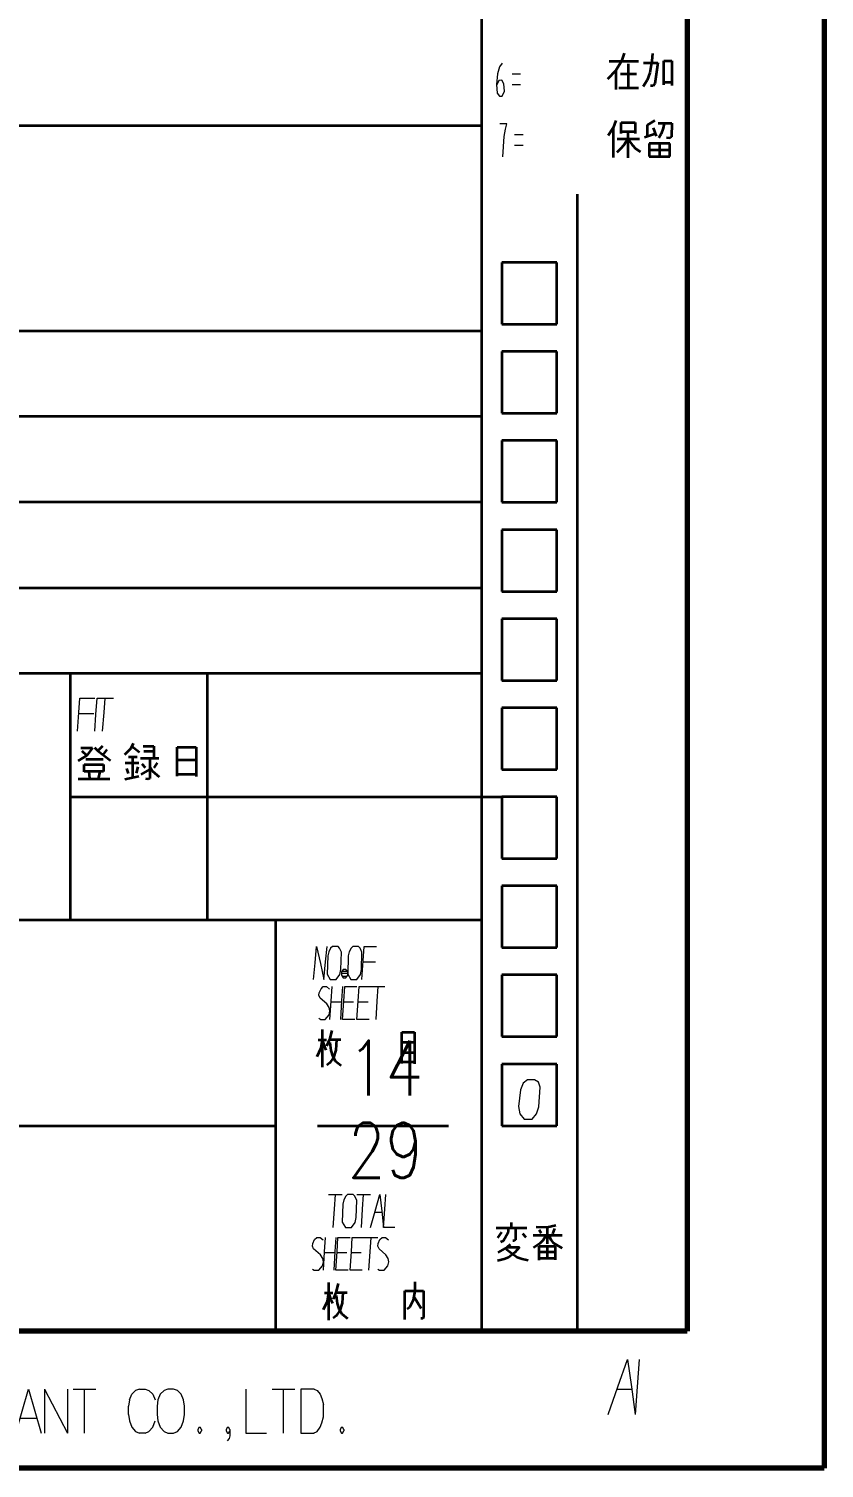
# Model space of a CAD drawing. Header units: millimetres. Extents: x 1333 to 104182, y -62926 to -5704.
# Drawn here: x 49604.7 to 49720.7, y -62915.6 to -62705.4 of the extents above; entities that cross this region are included whole.
import ezdxf
from ezdxf.enums import TextEntityAlignment as Align

# ---------------------------------------------------------------- set-up
doc = ezdxf.new("R2010")
doc.units = ezdxf.units.MM
doc.header["$LTSCALE"] = 0.5
doc.layers.add('11', color=3, linetype='Continuous')
doc.layers.add('SHM_LABEL', color=40, linetype='Continuous')
doc.styles.add('KAI', font='simplex.shx', dxfattribs={"width": 0.8, "bigfont": 'extfont.shx'})

# ---------------------------------------------------------------- blocks, each defined once
blk = doc.blocks.new('A$C32A078D3')
at = {"color": 1, "lineweight": 35, "ltscale": 0.033501}
for p, q in [((-157.56, 1.99), (-157.23, 3.29)), ((-155.91, 1.99), (-156.24, 3.29))]:
    blk.add_line(p, q, dxfattribs=at)
at = {"color": 1, "lineweight": 35, "ltscale": 0.010399}
blk.add_line((-157.22, 3.29), (-156.8, 3.29), dxfattribs=at)
at = {"color": 1, "lineweight": 35, "ltscale": 0.007084}
blk.add_line((-156.8, 3.29), (-156.73, 3.02), dxfattribs=at)
at = {"color": 1, "lineweight": 35, "ltscale": 0.007197}
blk.add_line((-156.65, 3.29), (-156.73, 3.02), dxfattribs=at)
at = {"color": 1, "lineweight": 35, "ltscale": 0.010326}
blk.add_line((-156.24, 3.29), (-156.65, 3.29), dxfattribs=at)
at = {"color": 1, "lineweight": 35, "ltscale": 0.041595}
blk.add_line((-155.86, 3.29), (-154.2, 3.29), dxfattribs=at)
at = {"color": 1, "lineweight": 35, "ltscale": 0.011698}
for p, q in [((-155.86, 3.29), (-155.86, 2.83)), ((-154.2, 3.29), (-154.2, 2.83))]:
    blk.add_line(p, q, dxfattribs=at)
at = {"color": 1, "lineweight": 35, "ltscale": 0.016609}
for p, q in [((-155.86, 2.83), (-155.29, 3.16)), ((-154.2, 2.83), (-154.77, 3.16))]:
    blk.add_line(p, q, dxfattribs=at)
at = {"color": 1, "lineweight": 35, "ltscale": 0.029246}
for p, q in [((-155.29, 1.99), (-155.29, 3.16)), ((-154.77, 1.99), (-154.77, 3.16))]:
    blk.add_line(p, q, dxfattribs=at)
at = {"color": 1, "lineweight": 35, "ltscale": 0.029897}
blk.add_line((-153.97, 3.29), (-152.78, 3.29), dxfattribs=at)
at = {"color": 1, "lineweight": 35, "ltscale": 0.032496}
blk.add_line((-153.97, 1.99), (-153.97, 3.29), dxfattribs=at)
at = {"color": 1, "lineweight": 35, "ltscale": 0.015572}
blk.add_line((-157.27, 2.6), (-157.13, 1.99), dxfattribs=at)
at = {"color": 1, "lineweight": 35, "ltscale": 0.02333}
blk.add_line((-157.17, 2.9), (-156.96, 1.99), dxfattribs=at)
at = {"color": 1, "lineweight": 35, "ltscale": 0.003944}
blk.add_line((-156.63, 2.91), (-156.67, 2.76), dxfattribs=at)
at = {"color": 1, "lineweight": 35, "ltscale": 0.019706}
blk.add_line((-156.67, 2.76), (-156.49, 1.99), dxfattribs=at)
at = {"color": 1, "lineweight": 35, "ltscale": 0.023684}
blk.add_line((-156.4, 1.99), (-156.63, 2.91), dxfattribs=at)
at = {"color": 1, "lineweight": 35, "ltscale": 0.011917}
for p, q in [((-153.45, 3.09), (-152.98, 3.09)), ((-153.45, 2.57), (-152.98, 2.57))]:
    blk.add_line(p, q, dxfattribs=at)
at = {"color": 1, "lineweight": 35, "ltscale": 0.012998}
blk.add_line((-153.45, 2.57), (-153.45, 3.09), dxfattribs=at)
at = {"color": 1, "lineweight": 35, "ltscale": 0.016898}
blk.add_line((-153.45, 2.36), (-152.78, 2.36), dxfattribs=at)
at = {"color": 1, "lineweight": 35, "ltscale": 0.009099}
blk.add_line((-153.45, 1.99), (-153.45, 2.36), dxfattribs=at)
at = {"color": 1, "lineweight": 35, "ltscale": 0.012999}
for p, q in [((-157.63, 1.99), (-157.11, 1.99)), ((-153.45, 1.99), (-153.97, 1.99))]:
    blk.add_line(p, q, dxfattribs=at)
at = {"color": 1, "lineweight": 35, "ltscale": 0.011699}
blk.add_line((-156.49, 1.99), (-156.96, 1.99), dxfattribs=at)
at = {"color": 1, "lineweight": 35, "ltscale": 0.012134}
blk.add_line((-155.91, 1.99), (-156.4, 1.99), dxfattribs=at)
at = {"color": 1, "lineweight": 35, "ltscale": 0.012997}
blk.add_line((-155.29, 1.99), (-154.77, 1.99), dxfattribs=at)
at = {"color": 7, "lineweight": 13}
for points in [[(-148.25, 6.67), (-149.25, 4.41)], [(-146.22, 6.54), (-146.27, 4.35)], [(-144.63, 6.47), (-144.63, 4.35)], [(-143.44, 6.35), (-143.04, 5.7)], [(-142.34, 6.54), (-142.34, 5.7)], [(-142.34, 6.28), (-141.7, 6.41)], [(-141.7, 6.54), (-141.7, 5.96)], [(-139.61, 6.6), (-140.11, 5.83)], [(-149.65, 5.51), (-146.96, 5.76)], [(-148.16, 5.38), (-148.16, 2.6)], [(-146.22, 6.09), (-144.63, 6.22)], [(-145.97, 5.51), (-144.73, 3.57)], [(-145.37, 4.6), (-144.93, 5.76)], [(-142.34, 5.7), (-142.49, 5.18)], [(-141.7, 5.96), (-141.65, 5.38)], [(-141.65, 5.38), (-141.45, 5.12)], [(-138.62, 6.22), (-139.36, 5.31), (-140.21, 4.47), (-140.95, 4.02)], [(-140.11, 5.83), (-140.7, 5.05)], [(-140.01, 5.96), (-138.72, 6.15)], [(-139.91, 5.7), (-138.17, 4.35), (-137.87, 4.35)], [(-137.77, 6.28), (-137.77, 5.51), (-138.17, 4.99)], [(-136.58, 5.76), (-137.77, 5.76)], [(-137.18, 2.41), (-137.18, 6.28)], [(-135.98, 3.7), (-135.98, 5.76)], [(-135.19, 6.28), (-135.19, 2.41), (-135.39, 2.41), (-135.59, 2.67)], [(-134.59, 5.51), (-134.99, 6.02)], [(-134.2, 4.99), (-133.8, 5.51), (-133.8, 6.02)], [(-133.8, 5.51), (-132.21, 5.51)], [(-133, 6.28), (-133, 4.47)], [(-131.02, 6.28), (-131.02, 5.51), (-132.21, 3.96)], [(-129.23, 5.76), (-132.21, 5.76)], [(-129.23, 2.41), (-129.23, 6.02), (-128.23, 6.02), (-128.23, 5.51), (-128.83, 4.73), (-128.23, 3.96), (-128.23, 3.18), (-128.83, 3.18)], [(-127.84, 4.47), (-126.45, 4.47), (-126.45, 6.02), (-127.84, 6.02), (-127.84, 2.41)], [(-126.25, 4.99), (-125.25, 6.28)], [(-123.27, 4.99), (-124.26, 6.28)], [(-120.88, 2.67), (-120.68, 2.41), (-120.49, 2.41), (-120.49, 6.02), (-123.27, 6.02)], [(-107.76, 5.77), (-108.73, 5.77), (-108.73, 2.57)], [(-107.76, 5.77), (-107.52, 5.67), (-107.31, 5.41), (-107.17, 5.1), (-107.07, 4.64)], [(-104.58, 5.77), (-104.58, 2.57)], [(-104.58, 5.77), (-102.92, 2.57)], [(-102.92, 5.77), (-102.92, 2.57)], [(-102.54, 5), (-102.36, 5.41)], [(-102.36, 5.41), (-102.09, 5.67)], [(-101.81, 5.77), (-102.09, 5.67)], [(-101.81, 5.77), (-101.4, 5.77)], [(-101.4, 5.77), (-101.12, 5.67), (-100.84, 5.41), (-100.67, 5)], [(-100.29, 5.77), (-98.77, 5.77)], [(-100.29, 5.77), (-100.29, 2.57)], [(-98.21, 5.77), (-96.69, 5.77)], [(-98.21, 5.77), (-98.21, 2.57), (-96.69, 2.57)], [(-96.28, 5.77), (-96.28, 2.57)], [(-96.28, 5.77), (-94.62, 2.57)], [(-94.62, 5.77), (-94.62, 2.57)], [(-94.24, 5), (-94.07, 5.41)], [(-94.07, 5.41), (-93.79, 5.67)], [(-93.51, 5.77), (-93.79, 5.67)], [(-93.51, 5.77), (-93.1, 5.77)], [(-93.1, 5.77), (-92.82, 5.67), (-92.54, 5.41), (-92.37, 5)], [(-88.22, 5.77), (-89.15, 2.57), (-90.09, 5.77), (-90.09, 2.57)], [(-88.22, 5.77), (-88.22, 2.57)], [(-88.01, 2.57), (-87.08, 5.77), (-86.15, 2.57)], [(-85.94, 5), (-85.77, 5.41)], [(-85.77, 5.41), (-85.49, 5.67)], [(-85.21, 5.77), (-85.49, 5.67)], [(-85.21, 5.77), (-84.8, 5.77)], [(-84.8, 5.77), (-84.52, 5.67), (-84.24, 5.41), (-84.07, 5)], [(-83.83, 5.77), (-83.83, 2.57)], [(-82.17, 5.77), (-82.17, 2.57)], [(-80.86, 2.57), (-80.86, 5.77)], [(-79.68, 5.77), (-79.68, 2.57)], [(-79.68, 5.77), (-78.02, 2.57)], [(-78.02, 5.77), (-78.02, 2.57)], [(-77.47, 5.77), (-75.94, 5.77)], [(-77.47, 5.77), (-77.47, 2.57), (-75.94, 2.57)], [(-73.46, 5.77), (-71.8, 5.77)], [(-72.63, 2.57), (-72.63, 5.77)], [(-67.09, 5.77), (-67.09, 2.57), (-65.57, 2.57)], [(-61.91, 5.77), (-63.08, 5.77)], [(-63.08, 5.77), (-63.08, 2.57)], [(-61.91, 5.77), (-61.66, 5.62), (-61.42, 5.26), (-61.42, 4.74), (-61.59, 4.43), (-61.84, 4.23)], [(-60.87, 5.77), (-60.87, 2.57), (-59.35, 2.57)], [(-58.97, 2.57), (-58.03, 5.77), (-57.1, 2.57)], [(-56.86, 5.77), (-56.86, 2.57)], [(-56.86, 5.77), (-55.2, 2.57)], [(-55.2, 5.77), (-55.2, 2.57)], [(-54.78, 5.77), (-53.12, 5.77)], [(-53.95, 2.57), (-53.95, 5.77)], [(-50.67, 5), (-50.49, 5.41)], [(-50.49, 5.41), (-50.22, 5.67)], [(-49.94, 5.77), (-50.22, 5.67)], [(-49.94, 5.77), (-49.53, 5.77)], [(-49.53, 5.77), (-49.25, 5.67), (-48.97, 5.41), (-48.8, 5)], [(-42.19, 5.77), (-42.19, 2.57), (-40.67, 2.57)], [(-40.26, 5.77), (-38.6, 5.77)], [(-39.43, 2.57), (-39.43, 5.77)], [(-37.21, 5.77), (-38.18, 5.77), (-38.18, 2.57)], [(-37.21, 5.77), (-36.97, 5.67), (-36.77, 5.41), (-36.63, 5.1), (-36.52, 4.64)], [(-149.25, 4.41), (-147.26, 4.6)], [(-146.27, 4.35), (-146.42, 3.83)], [(-146.32, 3.31), (-145.37, 4.6)], [(-144.63, 4.35), (-144.43, 3.57)], [(-143.14, 5.05), (-143.88, 4.93)], [(-143.14, 3.31), (-143.14, 5.25)], [(-142.49, 5.18), (-142.84, 4.6)], [(-142.54, 4.6), (-141.5, 4.73)], [(-142.44, 4.35), (-141.3, 2.73)], [(-141.35, 4.86), (-141.85, 3.83)], [(-141.45, 5.12), (-140.95, 5.12)], [(-140.06, 4.47), (-140.06, 2.73)], [(-140.06, 4.35), (-138.67, 4.47)], [(-139.36, 4.35), (-139.36, 3.05)], [(-138.62, 4.54), (-138.72, 2.73)], [(-137.97, 4.73), (-136.38, 4.73)], [(-135.19, 4.47), (-134.59, 4.47), (-134.59, 3.18)], [(-132.21, 4.47), (-134, 4.47)], [(-131.22, 2.41), (-131.22, 4.73), (-129.63, 4.73), (-129.63, 2.41), (-129.82, 2.41), (-130.02, 2.67)], [(-126.45, 5.25), (-127.84, 5.25)], [(-126.25, 2.41), (-127.24, 3.7), (-127.24, 4.47)], [(-124.86, 5.25), (-126.05, 2.93), (-126.05, 2.67), (-123.47, 2.67)], [(-122.87, 5.25), (-121.28, 5.25)], [(-107.07, 3.76), (-107.07, 4.64)], [(-102.54, 5), (-102.61, 4.53)], [(-102.61, 3.92), (-102.61, 4.53)], [(-99.25, 4.28), (-100.29, 4.28)], [(-97.18, 4.28), (-98.21, 4.28)], [(-94.24, 5), (-94.31, 4.53)], [(-94.31, 3.92), (-94.31, 4.53)], [(-85.94, 5), (-86.01, 4.53)], [(-86.01, 3.92), (-86.01, 4.53)], [(-82.17, 4.28), (-83.83, 4.28)], [(-76.43, 4.28), (-77.47, 4.28)], [(-63.08, 4.23), (-61.84, 4.23)], [(-50.67, 5), (-50.74, 4.53)], [(-50.74, 3.92), (-50.74, 4.53)], [(-36.52, 3.76), (-36.52, 4.64)], [(-148.65, 4.02), (-149.84, 2.73)], [(-147.71, 3.96), (-146.96, 2.99)], [(-146.42, 3.83), (-146.91, 2.73)], [(-144.43, 3.57), (-143.88, 2.73)], [(-143.88, 2.73), (-143.88, 3.83)], [(-142.64, 3.89), (-143.39, 2.99)], [(-143.04, 2.67), (-142.29, 3.25)], [(-142.29, 3.25), (-141.85, 3.83)], [(-139.91, 3.64), (-138.87, 3.7)], [(-137.97, 2.67), (-137.97, 3.96), (-136.38, 3.96), (-136.38, 2.67), (-136.58, 2.67), (-136.78, 2.93)], [(-135.19, 2.41), (-134.59, 3.18), (-134, 2.41), (-132.21, 2.41)], [(-131.22, 3.96), (-129.63, 3.96)], [(-129.63, 3.18), (-131.22, 3.18)], [(-126.84, 3.18), (-126.25, 3.96)], [(-123.47, 2.41), (-123.47, 2.93), (-124.26, 3.96)], [(-107.79, 2.57), (-107.52, 2.68), (-107.31, 2.99), (-107.17, 3.3), (-107.07, 3.76)], [(-102.61, 3.92), (-102.54, 3.45)], [(-102.54, 3.45), (-102.36, 2.99)], [(-101.4, 2.57), (-101.12, 2.68), (-100.84, 2.99), (-100.67, 3.45)], [(-100.67, 3.45), (-100.67, 3.86), (-101.36, 3.86)], [(-94.31, 3.92), (-94.24, 3.45)], [(-94.24, 3.45), (-94.07, 2.99)], [(-93.1, 2.57), (-92.82, 2.68), (-92.54, 2.99), (-92.37, 3.45)], [(-92.37, 3.45), (-92.37, 3.86), (-93.06, 3.86)], [(-87.7, 3.66), (-86.46, 3.66)], [(-86.01, 3.92), (-85.94, 3.45)], [(-85.94, 3.45), (-85.77, 2.99)], [(-84.8, 2.57), (-84.52, 2.68), (-84.24, 2.99), (-84.07, 3.45)], [(-58.65, 3.66), (-57.41, 3.66)], [(-50.74, 3.92), (-50.67, 3.45)], [(-50.67, 3.45), (-50.49, 2.99)], [(-49.53, 2.57), (-49.25, 2.68), (-48.97, 2.99), (-48.8, 3.45)], [(-37.25, 2.57), (-36.97, 2.68), (-36.77, 2.99), (-36.63, 3.3), (-36.52, 3.76)], [(-148.16, 2.6), (-148.6, 3.05)], [(-141.3, 2.73), (-140.9, 2.73)], [(-138.72, 3.05), (-140.06, 2.93)], [(-128.04, 2.41), (-127.64, 2.41), (-127.24, 2.93)], [(-108.73, 2.57), (-107.76, 2.57)], [(-102.36, 2.99), (-102.09, 2.68)], [(-102.09, 2.68), (-101.81, 2.57)], [(-101.4, 2.57), (-101.81, 2.57)], [(-94.07, 2.99), (-93.79, 2.68)], [(-93.79, 2.68), (-93.51, 2.57)], [(-93.1, 2.57), (-93.51, 2.57)], [(-85.77, 2.99), (-85.49, 2.68)], [(-85.49, 2.68), (-85.21, 2.57)], [(-84.8, 2.57), (-85.21, 2.57)], [(-50.49, 2.99), (-50.22, 2.68)], [(-50.22, 2.68), (-49.94, 2.57)], [(-49.53, 2.57), (-49.94, 2.57)], [(-45.58, 2.99), (-45.69, 2.83)], [(-45.69, 2.83), (-45.69, 2.73)], [(-45.69, 2.73), (-45.58, 2.57)], [(-45.58, 2.99), (-45.51, 2.99)], [(-45.58, 2.57), (-45.51, 2.57)], [(-45.41, 2.83), (-45.51, 2.99)], [(-45.51, 2.57), (-45.41, 2.73)], [(-45.41, 2.83), (-45.41, 2.73)], [(-43.51, 2.99), (-43.61, 2.83)], [(-43.61, 2.83), (-43.61, 2.73)], [(-43.61, 2.73), (-43.51, 2.57)], [(-43.34, 2.37), (-43.4, 2.16), (-43.54, 2.01)], [(-43.51, 2.99), (-43.44, 2.99)], [(-43.51, 2.57), (-43.44, 2.57)], [(-43.34, 2.83), (-43.44, 2.99)], [(-43.44, 2.57), (-43.34, 2.73)], [(-43.34, 2.83), (-43.34, 2.37)], [(-38.18, 2.57), (-37.21, 2.57)], [(-35.21, 2.99), (-35.31, 2.83)], [(-35.31, 2.83), (-35.31, 2.73)], [(-35.31, 2.73), (-35.21, 2.57)], [(-35.21, 2.99), (-35.14, 2.99)], [(-35.21, 2.57), (-35.14, 2.57)], [(-35.04, 2.83), (-35.14, 2.99)], [(-35.14, 2.57), (-35.04, 2.73)], [(-35.04, 2.83), (-35.04, 2.73)]]:
    blk.add_lwpolyline(points, dxfattribs=at)
for points in [[(-105.96, 5.77), (-106.24, 5.67), (-106.51, 5.41), (-106.69, 5), (-106.76, 4.53), (-106.76, 3.92), (-106.69, 3.45), (-106.51, 2.99), (-106.24, 2.68), (-105.96, 2.57), (-105.55, 2.57), (-105.27, 2.68), (-104.99, 2.99), (-104.82, 3.45), (-104.75, 3.92), (-104.75, 4.53), (-104.82, 5), (-104.99, 5.41), (-105.27, 5.67), (-105.55, 5.77)], [(-70.69, 5.77), (-70.97, 5.67), (-71.24, 5.41), (-71.41, 5), (-71.48, 4.53), (-71.48, 3.92), (-71.41, 3.45), (-71.24, 2.99), (-70.97, 2.68), (-70.69, 2.57), (-70.27, 2.57), (-70, 2.68), (-69.72, 2.99), (-69.55, 3.45), (-69.48, 3.92), (-69.48, 4.53), (-69.55, 5), (-69.72, 5.41), (-70, 5.67), (-70.27, 5.77)], [(-68.61, 5.77), (-68.89, 5.67), (-69.17, 5.41), (-69.34, 5), (-69.41, 4.53), (-69.41, 3.92), (-69.34, 3.45), (-69.17, 2.99), (-68.89, 2.68), (-68.61, 2.57), (-68.2, 2.57), (-67.92, 2.68), (-67.65, 2.99), (-67.47, 3.45), (-67.4, 3.92), (-67.4, 4.53), (-67.47, 5), (-67.65, 5.41), (-67.92, 5.67), (-68.2, 5.77)], [(-47.87, 5.77), (-48.14, 5.67), (-48.42, 5.41), (-48.59, 5), (-48.66, 4.53), (-48.66, 3.92), (-48.59, 3.45), (-48.42, 2.99), (-48.14, 2.68), (-47.87, 2.57), (-47.45, 2.57), (-47.17, 2.68), (-46.9, 2.99), (-46.72, 3.45), (-46.66, 3.92), (-46.66, 4.53), (-46.72, 5), (-46.9, 5.41), (-47.17, 5.67), (-47.45, 5.77)], [(-122.67, 4.47), (-122.67, 3.18), (-121.48, 3.18), (-121.48, 4.47)], [(-133.8, 2.93), (-132.41, 2.93), (-132.41, 3.96), (-133.8, 3.96)]]:
    blk.add_lwpolyline(points, close=True, dxfattribs=at)
at = {"color": 1, "lineweight": 35}
for radius in [2.08, 1.91]:
    blk.add_circle((-155.03, 5.98), radius, dxfattribs=at)
for centre, radius, start, end in [((-156.15, 5.98), 1.66, 312.4542, 84.3408), ((-155.57, 5.98), 1.71, 0, 103.7818), ((-154.86, 5.34), 1.85, 94.3618, 189.3685), ((-153.91, 5.98), 1.66, 132.4542, 264.3408), ((-155.2, 6.63), 1.87, 274.9268, 7.678), ((-155.03, 7.31), 1.76, 311.5828, 344.9375), ((-155.03, 4.65), 1.76, 131.0518, 165.2314), ((-154.49, 5.98), 1.69, 180, 285.8775), ((-152.78, 2.83), 0.468, 270, 90), ((-152.98, 2.83), 0.26, 270, 90)]:
    blk.add_arc(centre, radius, start, end, dxfattribs=at)

msp = doc.modelspace()

# ---------------------------------------------------------------- linework, layer by layer
at = {"color": 7, "lineweight": 70}
for p, q in [((49720.743, -61727.561), (49720.743, -62915.561)), ((49700.743, -61747.561), (49700.743, -62895.561)), ((49700.743, -62895.561), (48088.743, -62895.561)), ((49720.743, -62915.561), (48038.743, -62915.561))]:
    msp.add_line(p, q, dxfattribs=at)
at = {"color": 7, "lineweight": 35}
for p, q in [((49670.743, -62587.561), (49670.743, -62895.561)), ((49700.743, -62587.561), (49700.743, -62895.561)), ((49420.743, -62719.561), (49670.743, -62719.561)), ((49684.743, -62895.561), (49684.743, -62729.561)), ((49670.743, -62749.561), (49420.743, -62749.561)), ((49670.743, -62762.061), (49444.743, -62762.061)), ((49670.743, -62774.561), (49444.743, -62774.561)), ((49444.743, -62787.061), (49670.743, -62787.061)), ((49670.743, -62799.561), (49420.743, -62799.561)), ((49610.743, -62817.561), (49673.743, -62817.561)), ((49640.743, -62835.561), (49421.099, -62835.561)), ((49640.743, -62895.561), (49640.743, -62835.561)), ((49560.743, -62865.561), (49640.743, -62865.561)), ((49700.743, -62895.561), (49180.743, -62895.561))]:
    msp.add_line(p, q, dxfattribs=at)
at = {"color": 7, "lineweight": 35, "ltscale": 0.015561}
msp.add_line((49691.58, -62708.977), (49691.179, -62710.156), dxfattribs=at)
at = {"color": 7, "lineweight": 35, "ltscale": 0.012956}
msp.add_line((49695.678, -62709.074), (49695.593, -62710.107), dxfattribs=at)
at = {"color": 7, "lineweight": 35, "ltscale": 0.0218}
msp.add_line((49690.331, -62711.529), (49689.155, -62712.817), dxfattribs=at)
at = {"color": 7, "lineweight": 35, "ltscale": 0.053345}
msp.add_line((49689.397, -62710.156), (49693.665, -62710.156), dxfattribs=at)
at = {"color": 7, "lineweight": 35, "ltscale": 0.020177}
msp.add_line((49691.179, -62710.156), (49690.331, -62711.529), dxfattribs=at)
at = {"color": 7, "lineweight": 35, "ltscale": 0.034937}
msp.add_line((49690.331, -62711.529), (49690.331, -62714.324), dxfattribs=at)
at = {"color": 7, "lineweight": 35, "ltscale": 0.0439}
msp.add_line((49692.149, -62710.544), (49692.149, -62714.056), dxfattribs=at)
at = {"color": 7, "lineweight": 35, "ltscale": 0.02561}
msp.add_line((49694.405, -62710.411), (49696.454, -62710.411), dxfattribs=at)
at = {"color": 7, "lineweight": 35, "ltscale": 0.014218}
msp.add_line((49695.29, -62711.869), (49694.902, -62712.938), dxfattribs=at)
at = {"color": 7, "lineweight": 35, "ltscale": 0.022349}
msp.add_line((49695.593, -62710.107), (49695.29, -62711.869), dxfattribs=at)
at = {"color": 7, "lineweight": 35, "ltscale": 0.038923}
msp.add_line((49696.454, -62710.411), (49696.042, -62713.497), dxfattribs=at)
at = {"color": 7, "lineweight": 35, "ltscale": 0.043744}
msp.add_line((49697.327, -62713.643), (49697.327, -62710.143), dxfattribs=at)
at = {"color": 7, "lineweight": 35, "ltscale": 0.015161}
for p, q in [((49697.327, -62710.143), (49698.54, -62710.143)), ((49697.327, -62713.242), (49698.54, -62713.242))]:
    msp.add_line(p, q, dxfattribs=at)
at = {"color": 7, "lineweight": 35, "ltscale": 0.044656}
msp.add_line((49698.54, -62710.143), (49698.54, -62713.716), dxfattribs=at)
at = {"color": 7, "lineweight": 35, "ltscale": 0.0297}
msp.add_line((49691.01, -62712.039), (49693.386, -62712.039), dxfattribs=at)
at = {"color": 7, "lineweight": 35, "ltscale": 0.013903}
msp.add_line((49694.902, -62712.938), (49694.32, -62713.886), dxfattribs=at)
at = {"color": 7, "lineweight": 35, "ltscale": 0.004544}
msp.add_line((49695.787, -62713.777), (49695.423, -62713.789), dxfattribs=at)
at = {"color": 7, "lineweight": 35, "ltscale": 0.004729}
msp.add_line((49696.042, -62713.497), (49695.787, -62713.777), dxfattribs=at)
at = {"color": 7, "lineweight": 35, "ltscale": 0.03606}
msp.add_line((49690.78, -62714.056), (49693.665, -62714.056), dxfattribs=at)
at = {"color": 7, "lineweight": 35, "ltscale": 0.016669}
msp.add_line((49689.952, -62719.894), (49689.239, -62721.021), dxfattribs=at)
at = {"color": 7, "lineweight": 35, "ltscale": 0.014284}
for p, q in [((49690.363, -62718.828), (49689.952, -62719.894)), ((49649.575, -62890.372), (49649.703, -62891.508))]:
    msp.add_line(p, q, dxfattribs=at)
at = {"color": 7, "lineweight": 35, "ltscale": 0.054227}
msp.add_line((49689.952, -62719.894), (49689.952, -62724.232), dxfattribs=at)
at = {"color": 7, "lineweight": 35, "ltscale": 0.025244}
for p, q in [((49691.149, -62719.107), (49693.169, -62719.107)), ((49691.149, -62720.415), (49693.169, -62720.415))]:
    msp.add_line(p, q, dxfattribs=at)
at = {"color": 7, "lineweight": 35, "ltscale": 0.020297}
msp.add_line((49691.149, -62720.73), (49691.149, -62719.107), dxfattribs=at)
at = {"color": 7, "lineweight": 35, "ltscale": 0.019995}
msp.add_line((49693.169, -62719.107), (49693.169, -62720.706), dxfattribs=at)
at = {"color": 7, "lineweight": 35, "ltscale": 0.016324}
msp.add_line((49696.034, -62718.816), (49694.933, -62719.519), dxfattribs=at)
at = {"color": 7, "lineweight": 35, "ltscale": 0.019843}
msp.add_line((49694.933, -62719.519), (49694.933, -62721.106), dxfattribs=at)
at = {"color": 7, "lineweight": 35, "ltscale": 0.016095}
msp.add_line((49695.816, -62719.906), (49696.252, -62721.118), dxfattribs=at)
at = {"color": 7, "lineweight": 35, "ltscale": 0.025391}
msp.add_line((49696.505, -62719.216), (49698.537, -62719.216), dxfattribs=at)
at = {"color": 7, "lineweight": 35, "ltscale": 0.011012}
msp.add_line((49697.243, -62719.943), (49696.965, -62720.779), dxfattribs=at)
at = {"color": 7, "lineweight": 35, "ltscale": 0.009239}
msp.add_line((49697.376, -62719.216), (49697.243, -62719.943), dxfattribs=at)
at = {"color": 7, "lineweight": 35, "ltscale": 0.02516}
msp.add_line((49698.537, -62719.216), (49698.464, -62721.227), dxfattribs=at)
at = {"color": 7, "lineweight": 35, "ltscale": 0.040662}
msp.add_line((49690.544, -62721.494), (49693.797, -62721.494), dxfattribs=at)
at = {"color": 7, "lineweight": 35, "ltscale": 0.009127}
msp.add_line((49691.5, -62722.415), (49691.028, -62722.972), dxfattribs=at)
at = {"color": 7, "lineweight": 35, "ltscale": 0.01369}
msp.add_line((49692.092, -62721.494), (49691.5, -62722.415), dxfattribs=at)
at = {"color": 7, "lineweight": 35, "ltscale": 0.048166}
msp.add_line((49692.092, -62720.415), (49692.092, -62724.269), dxfattribs=at)
at = {"color": 7, "lineweight": 35, "ltscale": 0.0139}
msp.add_line((49692.092, -62721.494), (49692.733, -62722.403), dxfattribs=at)
at = {"color": 7, "lineweight": 35, "ltscale": 0.009748}
msp.add_line((49692.733, -62722.403), (49693.253, -62722.984), dxfattribs=at)
at = {"color": 7, "lineweight": 35, "ltscale": 0.020797}
msp.add_line((49694.535, -62721.239), (49696.119, -62720.73), dxfattribs=at)
at = {"color": 7, "lineweight": 35, "ltscale": 0.023477}
for p, q in [((49695.2, -62722.184), (49695.2, -62724.063)), ((49696.699, -62722.184), (49696.699, -62724.063)), ((49698.211, -62724.063), (49698.211, -62722.184))]:
    msp.add_line(p, q, dxfattribs=at)
at = {"color": 7, "lineweight": 35, "ltscale": 0.037634}
for p, q in [((49698.211, -62722.184), (49695.2, -62722.184)), ((49695.2, -62723.105), (49698.211, -62723.105)), ((49695.2, -62724.063), (49698.211, -62724.063))]:
    msp.add_line(p, q, dxfattribs=at)
at = {"color": 7, "lineweight": 35, "ltscale": 0.008364}
msp.add_line((49696.965, -62720.779), (49696.614, -62721.348), dxfattribs=at)
at = {"color": 7, "lineweight": 35, "ltscale": 0.005636}
msp.add_line((49698.211, -62721.421), (49697.762, -62721.373), dxfattribs=at)
at = {"color": 7, "lineweight": 35, "ltscale": 0.003993}
msp.add_line((49698.464, -62721.227), (49698.211, -62721.421), dxfattribs=at)
at = {"color": 7, "lineweight": 35, "ltscale": 0.009629}
msp.add_line((49691.028, -62722.972), (49690.484, -62723.517), dxfattribs=at)
at = {"color": 7, "lineweight": 35, "ltscale": 0.009837}
msp.add_line((49693.253, -62722.984), (49693.93, -62723.384), dxfattribs=at)
at = {"color": 7, "lineweight": 35, "ltscale": 0.1125}
for p, q in [((49673.743, -62739.561), (49673.743, -62748.561)), ((49681.743, -62748.561), (49681.743, -62739.561)), ((49673.743, -62752.561), (49673.743, -62761.561)), ((49681.743, -62761.561), (49681.743, -62752.561)), ((49673.743, -62765.561), (49673.743, -62774.561)), ((49681.743, -62774.561), (49681.743, -62765.561)), ((49673.743, -62778.561), (49673.743, -62787.561)), ((49681.743, -62787.561), (49681.743, -62778.561)), ((49673.743, -62791.561), (49673.743, -62800.561)), ((49681.743, -62800.561), (49681.743, -62791.561)), ((49673.743, -62804.561), (49673.743, -62813.561)), ((49681.743, -62813.561), (49681.743, -62804.561)), ((49673.743, -62817.561), (49673.743, -62826.561)), ((49681.743, -62826.561), (49681.743, -62817.561)), ((49673.743, -62830.561), (49673.743, -62839.561)), ((49681.743, -62839.561), (49681.743, -62830.561)), ((49673.743, -62843.561), (49673.743, -62852.561)), ((49681.743, -62852.561), (49681.743, -62843.561)), ((49673.743, -62856.561), (49673.743, -62865.561)), ((49681.743, -62865.561), (49681.743, -62856.561))]:
    msp.add_line(p, q, dxfattribs=at)
at = {"color": 7, "lineweight": 35, "ltscale": 0.1}
for p, q in [((49681.743, -62739.561), (49673.743, -62739.561)), ((49673.743, -62748.561), (49681.743, -62748.561)), ((49681.743, -62752.561), (49673.743, -62752.561)), ((49673.743, -62761.561), (49681.743, -62761.561)), ((49681.743, -62765.561), (49673.743, -62765.561)), ((49673.743, -62774.561), (49681.743, -62774.561)), ((49681.743, -62778.561), (49673.743, -62778.561)), ((49673.743, -62787.561), (49681.743, -62787.561)), ((49681.743, -62791.561), (49673.743, -62791.561)), ((49673.743, -62800.561), (49681.743, -62800.561)), ((49681.743, -62804.561), (49673.743, -62804.561)), ((49673.743, -62813.561), (49681.743, -62813.561)), ((49681.743, -62817.561), (49673.743, -62817.561)), ((49673.743, -62826.561), (49681.743, -62826.561)), ((49681.743, -62830.561), (49673.743, -62830.561)), ((49673.743, -62839.561), (49681.743, -62839.561)), ((49681.743, -62843.561), (49673.743, -62843.561)), ((49673.743, -62852.561), (49681.743, -62852.561)), ((49681.743, -62856.561), (49673.743, -62856.561)), ((49673.743, -62865.561), (49681.743, -62865.561))]:
    msp.add_line(p, q, dxfattribs=at)
at = {"color": 7, "lineweight": 35, "ltscale": 0.45}
for p, q in [((49610.743, -62799.561), (49610.743, -62835.561)), ((49630.743, -62799.561), (49630.743, -62835.561))]:
    msp.add_line(p, q, dxfattribs=at)
at = {"color": 7, "lineweight": 35, "ltscale": 0.020947}
for p, q in [((49612.311, -62810.387), (49613.987, -62810.387)), ((49648.564, -62852.972), (49650.24, -62852.972)), ((49649.495, -62889.908), (49651.17, -62889.908))]:
    msp.add_line(p, q, dxfattribs=at)
at = {"color": 7, "lineweight": 35, "ltscale": 0.017522}
msp.add_line((49613.987, -62810.387), (49613.166, -62811.523), dxfattribs=at)
at = {"color": 7, "lineweight": 35, "ltscale": 0.008882}
msp.add_line((49614.299, -62810.337), (49614.776, -62810.864), dxfattribs=at)
at = {"color": 7, "lineweight": 35, "ltscale": 0.012369}
msp.add_line((49615.45, -62810.14), (49614.776, -62810.864), dxfattribs=at)
at = {"color": 7, "lineweight": 35, "ltscale": 0.011868}
msp.add_line((49616.106, -62810.666), (49615.538, -62811.427), dxfattribs=at)
at = {"color": 7, "lineweight": 35, "ltscale": 0.015988}
msp.add_line((49619.589, -62810.502), (49618.686, -62811.407), dxfattribs=at)
at = {"color": 7, "lineweight": 35, "ltscale": 0.009849}
msp.add_line((49619.935, -62809.794), (49619.589, -62810.502), dxfattribs=at)
at = {"color": 7, "lineweight": 35, "ltscale": 0.018018}
msp.add_line((49619.767, -62810.138), (49620.887, -62811.045), dxfattribs=at)
at = {"color": 7, "lineweight": 35, "ltscale": 0.019714}
msp.add_line((49621.38, -62810.14), (49622.958, -62810.14), dxfattribs=at)
at = {"color": 7, "lineweight": 35, "ltscale": 0.022021}
msp.add_line((49622.958, -62810.14), (49622.958, -62811.901), dxfattribs=at)
at = {"color": 7, "lineweight": 35, "ltscale": 0.052899}
msp.add_line((49626.359, -62814.536), (49626.359, -62810.304), dxfattribs=at)
at = {"color": 7, "lineweight": 35, "ltscale": 0.034705}
for p, q in [((49626.359, -62810.304), (49629.135, -62810.304)), ((49626.359, -62812.148), (49629.135, -62812.148)), ((49626.359, -62814.256), (49629.135, -62814.256))]:
    msp.add_line(p, q, dxfattribs=at)
at = {"color": 7, "lineweight": 35, "ltscale": 0.053516}
msp.add_line((49629.135, -62810.304), (49629.135, -62814.585), dxfattribs=at)
at = {"color": 7, "lineweight": 35, "ltscale": 0.018302}
msp.add_line((49613.166, -62811.523), (49611.933, -62812.313), dxfattribs=at)
at = {"color": 7, "lineweight": 35, "ltscale": 0.012214}
msp.add_line((49612.475, -62810.831), (49613.166, -62811.523), dxfattribs=at)
at = {"color": 7, "lineweight": 35, "ltscale": 0.031433}
msp.add_line((49613.05, -62812.066), (49615.565, -62812.066), dxfattribs=at)
at = {"color": 7, "lineweight": 35, "ltscale": 0.029104}
msp.add_line((49614.776, -62810.864), (49616.649, -62812.247), dxfattribs=at)
at = {"color": 7, "lineweight": 35, "ltscale": 0.024854}
msp.add_line((49618.768, -62812.609), (49620.756, -62812.609), dxfattribs=at)
at = {"color": 7, "lineweight": 35, "ltscale": 0.016016}
msp.add_line((49619.245, -62811.704), (49620.526, -62811.704), dxfattribs=at)
at = {"color": 7, "lineweight": 35, "ltscale": 0.037256}
msp.add_line((49619.852, -62811.704), (49619.852, -62814.684), dxfattribs=at)
at = {"color": 7, "lineweight": 35, "ltscale": 0.033472}
msp.add_line((49620.987, -62811.934), (49623.665, -62811.934), dxfattribs=at)
at = {"color": 7, "lineweight": 35, "ltscale": 0.009605}
msp.add_line((49621.183, -62812.725), (49621.71, -62813.285), dxfattribs=at)
at = {"color": 7, "lineweight": 35, "ltscale": 0.018274}
msp.add_line((49621.496, -62810.897), (49622.958, -62810.897), dxfattribs=at)
at = {"color": 7, "lineweight": 35, "ltscale": 0.036639}
msp.add_line((49622.383, -62811.934), (49622.383, -62814.865), dxfattribs=at)
at = {"color": 7, "lineweight": 35, "ltscale": 0.011126}
msp.add_line((49623.451, -62812.577), (49622.958, -62813.318), dxfattribs=at)
at = {"color": 7, "lineweight": 35, "ltscale": 0.013379}
msp.add_line((49612.788, -62813.894), (49612.788, -62812.823), dxfattribs=at)
at = {"color": 7, "lineweight": 35, "ltscale": 0.03512}
for p, q in [((49612.788, -62812.823), (49615.597, -62812.823)), ((49615.597, -62813.877), (49612.788, -62813.877))]:
    msp.add_line(p, q, dxfattribs=at)
at = {"color": 7, "lineweight": 35, "ltscale": 0.012615}
msp.add_line((49613.478, -62813.877), (49613.577, -62814.882), dxfattribs=at)
at = {"color": 7, "lineweight": 35, "ltscale": 0.013483}
msp.add_line((49615.055, -62813.877), (49614.825, -62814.931), dxfattribs=at)
at = {"color": 7, "lineweight": 35, "ltscale": 0.013174}
msp.add_line((49615.597, -62812.823), (49615.597, -62813.877), dxfattribs=at)
at = {"color": 7, "lineweight": 35, "ltscale": 0.026672}
msp.add_line((49618.703, -62814.981), (49620.79, -62814.536), dxfattribs=at)
at = {"color": 7, "lineweight": 35, "ltscale": 0.009505}
msp.add_line((49618.965, -62813.416), (49619.196, -62814.141), dxfattribs=at)
at = {"color": 7, "lineweight": 35, "ltscale": 0.012185}
msp.add_line((49620.625, -62813.186), (49620.362, -62814.124), dxfattribs=at)
at = {"color": 7, "lineweight": 35, "ltscale": 0.018228}
msp.add_line((49621.118, -62814.305), (49622.383, -62813.581), dxfattribs=at)
at = {"color": 7, "lineweight": 35, "ltscale": 0.003221}
msp.add_line((49622.383, -62814.865), (49622.153, -62814.981), dxfattribs=at)
at = {"color": 7, "lineweight": 35, "ltscale": 0.010128}
msp.add_line((49622.383, -62813.12), (49622.777, -62813.828), dxfattribs=at)
at = {"color": 7, "lineweight": 35, "ltscale": 0.015901}
msp.add_line((49622.777, -62813.828), (49623.747, -62814.651), dxfattribs=at)
at = {"color": 7, "lineweight": 35, "ltscale": 0.057703}
msp.add_line((49611.901, -62814.931), (49616.517, -62814.931), dxfattribs=at)
at = {"color": 7, "lineweight": 35, "ltscale": 0.004742}
msp.add_line((49622.153, -62814.981), (49621.775, -62814.948), dxfattribs=at)
at = {"color": 7, "lineweight": 35, "ltscale": 0.375}
msp.add_line((49670.743, -62835.561), (49640.743, -62835.561), dxfattribs=at)
at = {"color": 7, "lineweight": 35, "ltscale": 0.068576}
for p, q in [((49647.527, -62851.532), (49647.527, -62857.018)), ((49648.458, -62888.469), (49648.458, -62893.955))]:
    msp.add_line(p, q, dxfattribs=at)
at = {"color": 7, "lineweight": 35, "ltscale": 0.017161}
msp.add_line((49648.915, -62851.644), (49648.564, -62852.972), dxfattribs=at)
at = {"color": 7, "lineweight": 35, "ltscale": 0.023145}
for p, q in [((49659.129, -62851.916), (49660.981, -62851.916)), ((49659.129, -62853.356), (49660.981, -62853.356)), ((49659.129, -62854.859), (49660.981, -62854.859)), ((49659.129, -62856.234), (49660.981, -62856.234))]:
    msp.add_line(p, q, dxfattribs=at)
at = {"color": 7, "lineweight": 35, "ltscale": 0.057181}
msp.add_line((49659.129, -62856.49), (49659.129, -62851.916), dxfattribs=at)
at = {"color": 7, "lineweight": 35, "ltscale": 0.057581}
msp.add_line((49660.981, -62851.916), (49660.981, -62856.522), dxfattribs=at)
at = {"color": 7, "lineweight": 35, "ltscale": 0.017255}
for p, q in [((49647.303, -62854.267), (49646.712, -62855.515)), ((49648.234, -62891.204), (49647.643, -62892.452))]:
    msp.add_line(p, q, dxfattribs=at)
at = {"color": 7, "lineweight": 35, "ltscale": 0.014966}
for p, q in [((49646.936, -62853.02), (49648.133, -62853.02)), ((49647.867, -62889.956), (49649.064, -62889.956))]:
    msp.add_line(p, q, dxfattribs=at)
at = {"color": 7, "lineweight": 35, "ltscale": 0.015843}
for p, q in [((49647.527, -62853.02), (49647.303, -62854.267)), ((49648.458, -62889.956), (49648.234, -62891.204))]:
    msp.add_line(p, q, dxfattribs=at)
at = {"color": 7, "lineweight": 35, "ltscale": 0.013344}
msp.add_line((49647.527, -62853.02), (49647.83, -62854.043), dxfattribs=at)
at = {"color": 7, "lineweight": 35, "ltscale": 0.006882}
msp.add_line((49647.83, -62854.043), (49648.069, -62854.539), dxfattribs=at)
at = {"color": 7, "lineweight": 35, "ltscale": 0.012994}
msp.add_line((49648.564, -62852.972), (49648.165, -62853.931), dxfattribs=at)
at = {"color": 7, "lineweight": 35, "ltscale": 0.014287}
msp.add_line((49648.644, -62853.435), (49648.772, -62854.571), dxfattribs=at)
at = {"color": 7, "lineweight": 35, "ltscale": 0.010301}
msp.add_line((49648.772, -62854.571), (49649.027, -62855.355), dxfattribs=at)
at = {"color": 7, "lineweight": 35, "ltscale": 0.01408}
for p, q in [((49649.505, -62854.523), (49649.16, -62855.595)), ((49650.436, -62891.46), (49650.09, -62892.532))]:
    msp.add_line(p, q, dxfattribs=at)
at = {"color": 7, "lineweight": 35, "ltscale": 0.019431}
for p, q in [((49649.601, -62852.972), (49649.505, -62854.523)), ((49650.532, -62889.908), (49650.436, -62891.46))]:
    msp.add_line(p, q, dxfattribs=at)
at = {"color": 7, "lineweight": 35, "ltscale": 0.006873}
for p, q in [((49648.644, -62856.394), (49648.197, -62856.714)), ((49649.575, -62893.331), (49649.128, -62893.651))]:
    msp.add_line(p, q, dxfattribs=at)
at = {"color": 7, "lineweight": 35, "ltscale": 0.01189}
for p, q in [((49649.16, -62855.595), (49648.644, -62856.394)), ((49650.09, -62892.532), (49649.575, -62893.331))]:
    msp.add_line(p, q, dxfattribs=at)
at = {"color": 7, "lineweight": 35, "ltscale": 0.010289}
for p, q in [((49649.027, -62855.355), (49649.426, -62856.075)), ((49649.958, -62892.292), (49650.357, -62893.011))]:
    msp.add_line(p, q, dxfattribs=at)
at = {"color": 7, "lineweight": 35, "ltscale": 0.013902}
for p, q in [((49649.426, -62856.075), (49650.288, -62856.778)), ((49650.357, -62893.011), (49651.218, -62893.715))]:
    msp.add_line(p, q, dxfattribs=at)
at = {"color": 7, "lineweight": 35, "ltscale": 0.239099}
msp.add_line((49646.832, -62865.561), (49665.96, -62865.561), dxfattribs=at)
at = {"color": 7, "lineweight": 35, "ltscale": 0.009991}
msp.add_line((49675.07, -62879.684), (49675.07, -62880.483), dxfattribs=at)
at = {"color": 7, "lineweight": 35, "ltscale": 0.05614}
msp.add_line((49672.889, -62880.483), (49677.38, -62880.483), dxfattribs=at)
at = {"color": 7, "lineweight": 35, "ltscale": 0.012746}
msp.add_line((49673.663, -62881.094), (49673.077, -62881.929), dxfattribs=at)
at = {"color": 7, "lineweight": 35, "ltscale": 0.015649}
msp.add_line((49674.578, -62881.259), (49673.967, -62882.352), dxfattribs=at)
at = {"color": 7, "lineweight": 35, "ltscale": 0.009805}
msp.add_line((49674.695, -62880.483), (49674.578, -62881.259), dxfattribs=at)
at = {"color": 7, "lineweight": 35, "ltscale": 0.021887}
msp.add_line((49675.692, -62880.483), (49675.692, -62882.234), dxfattribs=at)
at = {"color": 7, "lineweight": 35, "ltscale": 0.009348}
msp.add_line((49676.711, -62881.294), (49677.228, -62881.835), dxfattribs=at)
at = {"color": 7, "lineweight": 35, "ltscale": 0.052466}
msp.add_line((49678.307, -62881.529), (49682.504, -62881.529), dxfattribs=at)
at = {"color": 7, "lineweight": 35, "ltscale": 0.020081}
msp.add_line((49678.729, -62880.342), (49680.336, -62880.354), dxfattribs=at)
at = {"color": 7, "lineweight": 35, "ltscale": 0.007102}
msp.add_line((49679.163, -62880.765), (49679.444, -62881.259), dxfattribs=at)
at = {"color": 7, "lineweight": 35, "ltscale": 0.010382}
msp.add_line((49680.171, -62881.529), (49679.773, -62882.258), dxfattribs=at)
at = {"color": 7, "lineweight": 35, "ltscale": 0.016395}
msp.add_line((49680.336, -62880.354), (49681.614, -62880.06), dxfattribs=at)
at = {"color": 7, "lineweight": 35, "ltscale": 0.030411}
msp.add_line((49680.336, -62880.354), (49680.336, -62882.787), dxfattribs=at)
at = {"color": 7, "lineweight": 35, "ltscale": 0.009279}
msp.add_line((49680.582, -62881.529), (49680.876, -62882.211), dxfattribs=at)
at = {"color": 7, "lineweight": 35, "ltscale": 0.010417}
msp.add_line((49681.426, -62880.589), (49681.122, -62881.365), dxfattribs=at)
at = {"color": 7, "lineweight": 35, "ltscale": 0.019419}
msp.add_line((49674.484, -62883.28), (49673.159, -62884.091), dxfattribs=at)
at = {"color": 7, "lineweight": 35, "ltscale": 0.006037}
msp.add_line((49673.967, -62882.352), (49673.545, -62882.587), dxfattribs=at)
at = {"color": 7, "lineweight": 35, "ltscale": 0.010855}
msp.add_line((49674.219, -62883.442), (49674.906, -62883.974), dxfattribs=at)
at = {"color": 7, "lineweight": 35, "ltscale": 0.007176}
msp.add_line((49674.918, -62882.904), (49674.484, -62883.28), dxfattribs=at)
at = {"color": 7, "lineweight": 35, "ltscale": 0.022864}
msp.add_line((49674.484, -62883.28), (49676.313, -62883.28), dxfattribs=at)
at = {"color": 7, "lineweight": 35, "ltscale": 0.014416}
msp.add_line((49675.598, -62884.079), (49674.695, -62884.797), dxfattribs=at)
at = {"color": 7, "lineweight": 35, "ltscale": 0.01658}
msp.add_line((49674.906, -62883.974), (49675.973, -62884.761), dxfattribs=at)
at = {"color": 7, "lineweight": 35, "ltscale": 0.002783}
msp.add_line((49675.54, -62882.387), (49675.317, -62882.387), dxfattribs=at)
at = {"color": 7, "lineweight": 35, "ltscale": 0.002697}
msp.add_line((49675.692, -62882.234), (49675.54, -62882.387), dxfattribs=at)
at = {"color": 7, "lineweight": 35, "ltscale": 0.013402}
msp.add_line((49676.313, -62883.28), (49675.598, -62884.079), dxfattribs=at)
at = {"color": 7, "lineweight": 35, "ltscale": 0.013585}
msp.add_line((49679.245, -62882.752), (49678.354, -62883.374), dxfattribs=at)
at = {"color": 7, "lineweight": 35, "ltscale": 0.029175}
for p, q in [((49679.174, -62883.163), (49681.508, -62883.163)), ((49679.174, -62883.985), (49681.508, -62883.985)), ((49679.174, -62884.879), (49681.508, -62884.879))]:
    msp.add_line(p, q, dxfattribs=at)
at = {"color": 7, "lineweight": 35, "ltscale": 0.025122}
msp.add_line((49679.174, -62885.172), (49679.174, -62883.163), dxfattribs=at)
at = {"color": 7, "lineweight": 35, "ltscale": 0.009038}
msp.add_line((49679.773, -62882.258), (49679.245, -62882.752), dxfattribs=at)
at = {"color": 7, "lineweight": 35, "ltscale": 0.021451}
msp.add_line((49680.359, -62884.879), (49680.359, -62883.163), dxfattribs=at)
at = {"color": 7, "lineweight": 35, "ltscale": 0.007104}
msp.add_line((49680.876, -62882.211), (49681.227, -62882.657), dxfattribs=at)
at = {"color": 7, "lineweight": 35, "ltscale": 0.018758}
msp.add_line((49681.227, -62882.657), (49682.504, -62883.445), dxfattribs=at)
at = {"color": 7, "lineweight": 35, "ltscale": 0.024976}
msp.add_line((49681.508, -62883.163), (49681.508, -62885.161), dxfattribs=at)
at = {"color": 7, "lineweight": 35, "ltscale": 0.012839}
msp.add_line((49674.074, -62885.043), (49673.077, -62885.29), dxfattribs=at)
at = {"color": 7, "lineweight": 35, "ltscale": 0.008354}
msp.add_line((49674.695, -62884.797), (49674.074, -62885.043), dxfattribs=at)
at = {"color": 7, "lineweight": 35, "ltscale": 0.009177}
msp.add_line((49675.973, -62884.761), (49676.665, -62885.008), dxfattribs=at)
at = {"color": 7, "lineweight": 35, "ltscale": 0.011217}
msp.add_line((49676.665, -62885.008), (49677.544, -62885.184), dxfattribs=at)
at = {"color": 7, "lineweight": 35, "ltscale": 0.016013}
msp.add_line((49661.016, -62888.378), (49661.016, -62889.659), dxfattribs=at)
at = {"color": 7, "lineweight": 35, "ltscale": 0.013341}
msp.add_line((49648.458, -62889.956), (49648.76, -62890.98), dxfattribs=at)
at = {"color": 7, "lineweight": 35, "ltscale": 0.012989}
msp.add_line((49649.495, -62889.908), (49649.096, -62890.868), dxfattribs=at)
at = {"color": 7, "lineweight": 35, "ltscale": 0.017167}
msp.add_line((49649.846, -62888.581), (49649.495, -62889.908), dxfattribs=at)
at = {"color": 7, "lineweight": 35, "ltscale": 0.034058}
msp.add_line((49659.58, -62889.659), (49662.304, -62889.659), dxfattribs=at)
at = {"color": 7, "lineweight": 35, "ltscale": 0.052502}
msp.add_line((49659.58, -62893.859), (49659.58, -62889.659), dxfattribs=at)
at = {"color": 7, "lineweight": 35, "ltscale": 0.017097}
msp.add_line((49661.016, -62889.659), (49660.798, -62891.009), dxfattribs=at)
at = {"color": 7, "lineweight": 35, "ltscale": 0.025794}
msp.add_line((49660.879, -62890.507), (49661.967, -62892.26), dxfattribs=at)
at = {"color": 7, "lineweight": 35, "ltscale": 0.048779}
msp.add_line((49662.304, -62889.659), (49662.304, -62893.561), dxfattribs=at)
at = {"color": 7, "lineweight": 35, "ltscale": 0.006887}
msp.add_line((49648.76, -62890.98), (49649.001, -62891.476), dxfattribs=at)
at = {"color": 7, "lineweight": 35, "ltscale": 0.010304}
msp.add_line((49649.703, -62891.508), (49649.958, -62892.292), dxfattribs=at)
at = {"color": 7, "lineweight": 35, "ltscale": 0.005232}
msp.add_line((49660.234, -62892.101), (49659.897, -62892.349), dxfattribs=at)
at = {"color": 7, "lineweight": 35, "ltscale": 0.015369}
msp.add_line((49660.798, -62891.009), (49660.234, -62892.101), dxfattribs=at)
at = {"color": 7, "lineweight": 35, "ltscale": 0.003748}
msp.add_line((49662.209, -62893.727), (49661.909, -62893.727), dxfattribs=at)
at = {"color": 7, "lineweight": 35, "ltscale": 0.002398}
msp.add_line((49662.304, -62893.561), (49662.209, -62893.727), dxfattribs=at)
at = {"color": 7, "lineweight": 35, "ltscale": 0.175}
msp.add_line((49670.743, -62895.561), (49684.743, -62895.561), dxfattribs=at)
at = {"color": 3}
msp.add_lwpolyline([(48038.743, -61727.561), (49720.743, -61727.561), (49720.743, -62915.561), (48038.743, -62915.561)], close=True, dxfattribs=at)
at = {"color": 7, "lineweight": 13}
for points in [[(49673.766, -62710.462), (49673.363, -62711.002), (49673.067, -62712.022), (49672.96, -62713.582), (49673.04, -62714.842), (49673.39, -62715.262), (49673.766, -62715.262), (49674.088, -62714.542), (49674.035, -62713.462), (49673.712, -62712.922), (49673.282, -62712.982), (49672.986, -62713.642)], [(49675.217, -62712.022), (49676.454, -62712.022)], [(49675.217, -62713.582), (49676.454, -62713.582)], [(49673.862, -62724.124), (49674.077, -62721.184), (49674.265, -62720.104), (49674.454, -62719.324), (49673.405, -62719.324)], [(49675.583, -62720.884), (49676.819, -62720.884)], [(49675.583, -62722.444), (49676.819, -62722.444)], [(49611.802, -62807.958), (49612.019, -62805.258), (49612.181, -62803.158), (49614.346, -62803.158)], [(49614.346, -62807.958), (49614.508, -62805.558), (49614.671, -62803.158)], [(49614.671, -62803.158), (49617.052, -62803.158)], [(49615.482, -62807.958), (49615.699, -62805.258), (49615.861, -62803.158)], [(49612.019, -62805.378), (49614.184, -62805.378)], [(49646.25, -62844.203), (49646.476, -62841.803), (49646.703, -62839.403), (49647.246, -62841.863), (49647.744, -62844.203), (49648.016, -62841.623), (49648.243, -62839.403)], [(49653.316, -62844.203), (49653.498, -62841.503), (49653.633, -62839.403), (49655.445, -62839.403)], [(49653.498, -62841.623), (49655.31, -62841.623)], [(49651.233, -62843.363), (49650.327, -62843.363)], [(49650.417, -62843.003), (49651.142, -62843.003)], [(49650.417, -62843.723), (49651.142, -62843.723)], [(49647.031, -62849.881), (49647.3, -62850.061), (49647.972, -62850.061), (49648.51, -62849.401), (49648.644, -62848.801), (49648.555, -62848.321), (49648.196, -62847.781), (49647.21, -62846.941), (49647.031, -62846.521), (49647.076, -62846.161), (49647.345, -62845.561), (49647.658, -62845.261), (49648.151, -62845.261), (49648.6, -62845.621)], [(49648.644, -62850.061), (49648.824, -62847.361), (49648.958, -62845.261)], [(49650.482, -62845.261), (49650.347, -62847.301), (49650.168, -62850.061)], [(49652.275, -62850.061), (49650.482, -62850.061), (49650.661, -62847.361), (49650.796, -62845.261), (49652.589, -62845.261)], [(49654.381, -62850.061), (49652.589, -62850.061), (49652.768, -62847.361), (49652.902, -62845.261), (49654.695, -62845.261)], [(49654.695, -62845.261), (49656.667, -62845.261)], [(49655.367, -62850.061), (49655.547, -62847.361), (49655.681, -62845.261)], [(49648.824, -62847.481), (49650.347, -62847.481)], [(49650.661, -62847.481), (49652.096, -62847.481)], [(49652.768, -62847.481), (49654.202, -62847.481)], [(49648.437, -62875.623), (49650.446, -62875.623)], [(49649.122, -62880.423), (49649.304, -62877.723), (49649.441, -62875.623)], [(49652.546, -62875.623), (49654.555, -62875.623)], [(49653.231, -62880.423), (49653.414, -62877.723), (49653.55, -62875.623)], [(49654.555, -62880.423), (49655.24, -62878.023), (49655.925, -62875.623), (49656.199, -62878.023), (49656.473, -62880.423)], [(49658.117, -62880.423), (49656.473, -62880.423), (49656.655, -62877.723), (49656.792, -62875.623)], [(49655.194, -62878.203), (49656.199, -62878.203)], [(49646.093, -62886.492), (49646.359, -62886.672), (49647.024, -62886.672), (49647.556, -62886.012), (49647.689, -62885.412), (49647.6, -62884.932), (49647.246, -62884.392), (49646.27, -62883.552), (49646.093, -62883.132), (49646.137, -62882.772), (49646.403, -62882.172), (49646.714, -62881.872), (49647.201, -62881.872), (49647.645, -62882.232)], [(49647.689, -62886.672), (49647.866, -62883.972), (49647.999, -62881.872)], [(49649.507, -62881.872), (49649.374, -62883.912), (49649.197, -62886.672)], [(49651.281, -62886.672), (49649.507, -62886.672), (49649.684, -62883.972), (49649.817, -62881.872), (49651.591, -62881.872)], [(49653.365, -62886.672), (49651.591, -62886.672), (49651.768, -62883.972), (49651.901, -62881.872), (49653.675, -62881.872)], [(49653.675, -62881.872), (49655.626, -62881.872)], [(49654.34, -62886.672), (49654.517, -62883.972), (49654.65, -62881.872)], [(49655.626, -62886.492), (49655.892, -62886.672), (49656.557, -62886.672), (49657.089, -62886.012), (49657.222, -62885.412), (49657.133, -62884.932), (49656.779, -62884.392), (49655.803, -62883.552), (49655.626, -62883.132), (49655.67, -62882.772), (49655.936, -62882.172), (49656.247, -62881.872), (49656.734, -62881.872), (49657.178, -62882.232)], [(49647.866, -62884.092), (49649.374, -62884.092)], [(49649.684, -62884.092), (49651.103, -62884.092)], [(49651.768, -62884.092), (49653.187, -62884.092)], [(49689.25, -62907.705), (49690.654, -62903.705), (49692.058, -62899.705), (49692.619, -62903.705), (49693.181, -62907.705)], [(49693.742, -62899.705), (49693.462, -62903.705), (49693.181, -62907.705)], [(49690.56, -62904.005), (49692.619, -62904.005)]]:
    msp.add_lwpolyline(points, dxfattribs=at)
for points in [[(49649.556, -62844.203), (49650.1, -62843.483), (49650.236, -62842.763), (49650.327, -62840.243), (49650.055, -62839.643), (49649.828, -62839.403), (49649.013, -62839.403), (49648.741, -62839.643), (49648.469, -62840.183), (49648.333, -62840.783), (49648.243, -62843.423), (49648.696, -62844.203)], [(49652.546, -62844.203), (49653.09, -62843.483), (49653.226, -62842.763), (49653.316, -62840.243), (49653.045, -62839.643), (49652.818, -62839.403), (49652.003, -62839.403), (49651.731, -62839.643), (49651.459, -62840.183), (49651.323, -62840.783), (49651.233, -62843.423), (49651.686, -62844.203)], [(49650.598, -62843.963), (49650.961, -62843.963), (49651.233, -62843.603), (49651.233, -62843.123), (49650.961, -62842.763), (49650.598, -62842.763), (49650.327, -62843.123), (49650.327, -62843.603)], [(49678.148, -62864.632), (49678.769, -62863.84), (49679.115, -62862.832), (49679.322, -62859.952), (49679.045, -62859.232), (49678.493, -62858.872), (49677.457, -62858.872), (49676.836, -62859.376), (49676.422, -62860.312), (49676.145, -62862.76), (49676.353, -62863.84), (49676.974, -62864.632)], [(49651.77, -62880.423), (49652.318, -62879.703), (49652.455, -62878.983), (49652.546, -62876.463), (49652.272, -62875.863), (49652.044, -62875.623), (49651.222, -62875.623), (49650.948, -62875.863), (49650.674, -62876.403), (49650.537, -62877.003), (49650.446, -62879.643), (49650.902, -62880.423)]]:
    msp.add_lwpolyline(points, close=True, dxfattribs=at)
at = {"layer": '11'}
msp.add_lwpolyline([(48038.743, -61727.561), (49720.743, -61727.561), (49720.743, -62915.561), (48038.743, -62915.561)], close=True, dxfattribs=at)

# ---------------------------------------------------------------- block references
at = {"xscale": 2, "yscale": 2, "zscale": 2}
msp.add_blockref('A$C32A078D3', (49720.743, -62915.561), dxfattribs=at)

# ---------------------------------------------------------------- texts
at = {"layer": 'SHM_LABEL', "style": 'KAI', "width": 0.8}
for s, p in [('14', (49656.743, -62863.561)), ('29', (49656.743, -62875.561))]:
    msp.add_text(s, height=8, dxfattribs=at).set_placement(p, align=Align.BOTTOM_CENTER)

doc.saveas('drawing.dxf')
